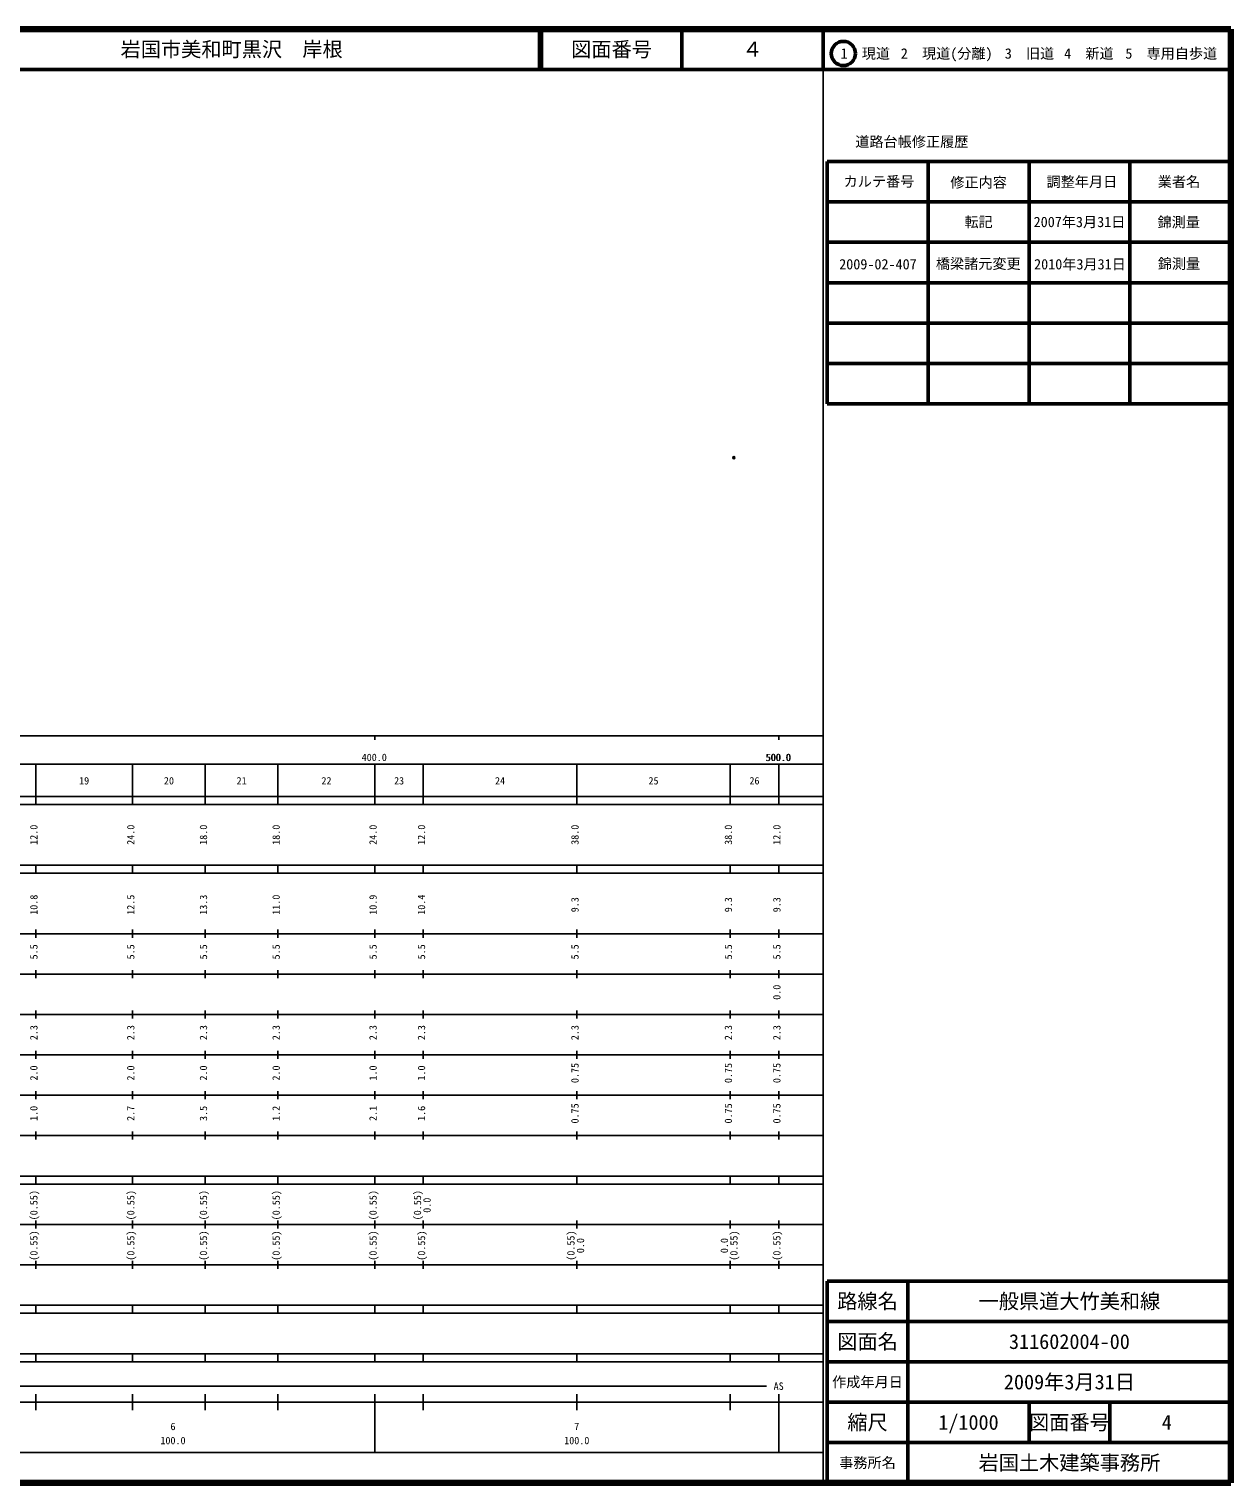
# Model space of a CAD drawing. Units: millimetres on the paper. Extents: x 40 to 680, y 20 to 380.
# Drawn here: x 382.4 to 680, y 20 to 380 of the extents above; entities that cross this region are included whole.
import ezdxf
from ezdxf.enums import TextEntityAlignment as Align

# ---------------------------------------------------------------- set-up
doc = ezdxf.new("R2010")
doc.units = ezdxf.units.MM
doc.header["$PDMODE"] = 32
doc.header["$PDSIZE"] = 0.5
doc.layers.add('M-OTRS', color=6, linetype='Continuous')
doc.layers.add('M-TTL-TXT', color=7, linetype='Continuous')
for name, color, linetype, lineweight in [('M-TTL', 2, 'Continuous', 140), ('M-TTL-BAND', 7, 'Continuous', 25), ('M-TTL-FRAM', 2, 'Continuous', 50), ('M-TTL-LINE', 7, 'Continuous', 50)]:
    doc.layers.add(name, color=color, linetype=linetype, lineweight=lineweight)
doc.styles.add('ＭＳ ゴシック', font='')
doc.styles.get('ＭＳ ゴシック').set_extended_font_data('MS Gothic')

msp = doc.modelspace()

# ---------------------------------------------------------------- linework, layer by layer
at = {"layer": 'M-OTRS'}
msp.add_point((556.895, 273.873), dxfattribs=at)
at = {"layer": 'M-TTL'}
for p, q in [((680, 380), (40, 380)), ((680, 20), (680, 380)), ((40, 20), (680, 20))]:
    msp.add_line(p, q, dxfattribs=at)
at = {"layer": 'M-TTL-BAND'}
for p, q in [((579, 20), (579, 370)), ((40, 205), (579, 205)), ((468, 205), (468, 204)), ((568, 205), (568, 204)), ((68, 198), (579, 198)), ((384, 188), (384, 198)), ((408, 188), (408, 198)), ((426, 188), (426, 198)), ((444, 188), (444, 198)), ((468, 188), (468, 198)), ((480, 188), (480, 198)), ((518, 188), (518, 198)), ((556, 188), (556, 198)), ((568, 188), (568, 198)), ((40, 190), (579, 190)), ((40, 188), (579, 188)), ((40, 173), (579, 173)), ((384, 171), (384, 173)), ((408, 171), (408, 173)), ((426, 171), (426, 173)), ((444, 171), (444, 173)), ((468, 171), (468, 173)), ((480, 171), (480, 173)), ((518, 171), (518, 173)), ((556, 171), (556, 173)), ((568, 171), (568, 173)), ((40, 171), (579, 171)), ((40, 156), (579, 156)), ((384, 155), (384, 157)), ((408, 155), (408, 157)), ((426, 155), (426, 157)), ((444, 155), (444, 157)), ((468, 155), (468, 157)), ((480, 155), (480, 157)), ((518, 155), (518, 157)), ((556, 155), (556, 157)), ((568, 155), (568, 157)), ((46, 146), (579, 146)), ((384, 145), (384, 147)), ((408, 145), (408, 147)), ((426, 145), (426, 147)), ((444, 145), (444, 147)), ((468, 145), (468, 147)), ((480, 145), (480, 147)), ((518, 145), (518, 147)), ((556, 145), (556, 147)), ((568, 145), (568, 147)), ((384, 135), (384, 137)), ((408, 135), (408, 137)), ((426, 135), (426, 137)), ((444, 135), (444, 137)), ((468, 135), (468, 137)), ((480, 135), (480, 137)), ((518, 135), (518, 137)), ((556, 135), (556, 137)), ((568, 135), (568, 137)), ((52, 136), (579, 136)), ((46, 126), (579, 126)), ((384, 125), (384, 127)), ((408, 125), (408, 127)), ((426, 125), (426, 127)), ((444, 125), (444, 127)), ((468, 125), (468, 127)), ((480, 125), (480, 127)), ((518, 125), (518, 127)), ((556, 125), (556, 127)), ((568, 125), (568, 127)), ((52, 116), (579, 116)), ((384, 115), (384, 117)), ((408, 115), (408, 117)), ((426, 115), (426, 117)), ((444, 115), (444, 117)), ((468, 115), (468, 117)), ((480, 115), (480, 117)), ((518, 115), (518, 117)), ((556, 115), (556, 117)), ((568, 115), (568, 117)), ((46, 106), (579, 106)), ((384, 105), (384, 107)), ((408, 105), (408, 107)), ((426, 105), (426, 107)), ((444, 105), (444, 107)), ((468, 105), (468, 107)), ((480, 105), (480, 107)), ((518, 105), (518, 107)), ((556, 105), (556, 107)), ((568, 105), (568, 107)), ((40, 96), (579, 96)), ((40, 94), (579, 94)), ((384, 94), (384, 96)), ((408, 94), (408, 96)), ((426, 94), (426, 96)), ((444, 94), (444, 96)), ((468, 94), (468, 96)), ((480, 94), (480, 96)), ((518, 94), (518, 96)), ((556, 94), (556, 96)), ((568, 94), (568, 96)), ((49, 84), (579, 84)), ((384, 83), (384, 85)), ((408, 83), (408, 85)), ((426, 83), (426, 85)), ((444, 83), (444, 85)), ((468, 83), (468, 85)), ((480, 83), (480, 85)), ((518, 83), (518, 85)), ((556, 83), (556, 85)), ((568, 83), (568, 85)), ((40, 74), (579, 74)), ((384, 73), (384, 75)), ((408, 73), (408, 75)), ((426, 73), (426, 75)), ((444, 73), (444, 75)), ((468, 73), (468, 75)), ((480, 73), (480, 75)), ((518, 73), (518, 75)), ((556, 73), (556, 75)), ((568, 73), (568, 75)), ((40, 64), (579, 64)), ((40, 62), (579, 62)), ((384, 62), (384, 64)), ((408, 62), (408, 64)), ((426, 62), (426, 64)), ((444, 62), (444, 64)), ((468, 62), (468, 64)), ((480, 62), (480, 64)), ((518, 62), (518, 64)), ((556, 62), (556, 64)), ((568, 62), (568, 64)), ((40, 52), (579, 52)), ((384, 50), (384, 52)), ((408, 50), (408, 52)), ((426, 50), (426, 52)), ((444, 50), (444, 52)), ((468, 50), (468, 52)), ((480, 50), (480, 52)), ((518, 50), (518, 52)), ((556, 50), (556, 52)), ((568, 50), (568, 52)), ((40, 50), (579, 50)), ((71, 44), (565, 44)), ((40, 40), (579, 40)), ((384, 38), (384, 42)), ((408, 38), (408, 42)), ((426, 38), (426, 42)), ((444, 38), (444, 42)), ((468, 27.5), (468, 42)), ((480, 38), (480, 42)), ((518, 38), (518, 42)), ((556, 38), (556, 42)), ((568, 27.5), (568, 42)), ((68, 27.5), (579, 27.5))]:
    msp.add_line(p, q, dxfattribs=at)
at = {"layer": 'M-TTL-FRAM'}
for p, q in [((580, 347.197), (580, 287.197)), ((580, 347.197), (680, 347.197)), ((580, 287.197), (680, 287.197)), ((680, 70), (580, 70)), ((580, 70), (580, 20))]:
    msp.add_line(p, q, dxfattribs=at)
at = {"layer": 'M-TTL-LINE'}
for p, q in [((508.747, 380), (508.747, 370)), ((509.247, 380), (509.247, 370)), ((543.997, 380), (543.997, 370)), ((579, 380), (579, 370)), ((40, 370), (680, 370)), ((605, 347.197), (605, 287.197)), ((630, 347.197), (630, 287.197)), ((655, 347.197), (655, 287.197)), ((580, 337.197), (680, 337.197)), ((580, 327.197), (680, 327.197)), ((580, 317.197), (680, 317.197)), ((580, 307.197), (680, 307.197)), ((580, 297.197), (680, 297.197)), ((600, 70), (600, 20)), ((680, 60), (580, 60)), ((680, 50), (580, 50)), ((680, 40), (580, 40)), ((630, 40), (630, 30)), ((650, 40), (650, 30)), ((680, 30), (580, 30))]:
    msp.add_line(p, q, dxfattribs=at)
msp.add_circle((584.031, 373.958), 3, dxfattribs=at)

# ---------------------------------------------------------------- texts
at = {"layer": 'M-TTL-BAND', "style": 'ＭＳ ゴシック'}
for s, p in [('400.0', (467.844, 198.195)), ('500.0', (567.844, 198.195)), ('500.0', (568, 198.195)), ('19', (396, 192.405)), ('20', (417, 192.405)), ('21', (435, 192.405)), ('22', (456, 192.405)), ('23', (474, 192.405)), ('24', (499, 192.405)), ('25', (537, 192.405)), ('26', (562, 192.405)), ('AS', (568, 42.5)), ('6', (418, 32.523)), ('7', (518, 32.523)), ('100.0', (418, 29.033)), ('100.0', (518, 29.033))]:
    msp.add_text(s, height=1.833, dxfattribs=at).set_placement(p, align=Align.BOTTOM_CENTER)
for s, p in [('12.0', (385, 180.5)), ('24.0', (409, 180.5)), ('18.0', (427, 180.5)), ('18.0', (445, 180.5)), ('24.0', (469, 180.5)), ('12.0', (481, 180.5)), ('38.0', (519, 180.5)), ('38.0', (557, 180.5)), ('12.0', (569, 180.5)), ('10.8', (385, 163.174)), ('12.5', (409, 163.174)), ('13.3', (427, 163.174)), ('11.0', (445, 163.174)), ('10.9', (469, 163.174)), ('10.4', (481, 163.174)), ('9.3', (519, 163.174)), ('9.3', (557, 163.174)), ('9.3', (569, 163.174)), ('5.5', (385, 151.5)), ('5.5', (409, 151.5)), ('5.5', (427, 151.5)), ('5.5', (445, 151.5)), ('5.5', (469, 151.5)), ('5.5', (481, 151.5)), ('5.5', (519, 151.5)), ('5.5', (557, 151.5)), ('5.5', (569, 151.5)), ('0.0', (569, 141.5)), ('2.3', (385, 131.5)), ('2.3', (409, 131.5)), ('2.3', (427, 131.5)), ('2.3', (445, 131.5)), ('2.3', (469, 131.5)), ('2.3', (481, 131.5)), ('2.3', (519, 131.5)), ('2.3', (557, 131.5)), ('2.3', (569, 131.5)), ('2.0', (385, 121.5)), ('2.0', (409, 121.5)), ('2.0', (427, 121.5)), ('2.0', (445, 121.5)), ('1.0', (469, 121.5)), ('1.0', (481, 121.5)), ('0.75', (519, 121.5)), ('0.75', (557, 121.5)), ('0.75', (569, 121.5)), ('1.0', (385, 111.5)), ('2.7', (409, 111.5)), ('3.5', (427, 111.5)), ('1.2', (445, 111.5)), ('2.1', (469, 111.5)), ('1.6', (481, 111.5)), ('0.75', (519, 111.5)), ('0.75', (557, 111.5)), ('0.75', (569, 111.5)), ('(0.55)', (385, 88.764)), ('(0.55)', (409, 88.764)), ('(0.55)', (427, 88.764)), ('(0.55)', (445, 88.764)), ('(0.55)', (469, 88.764)), ('(0.55)', (480, 88.764)), ('0.0', (482.37, 88.764)), ('(0.55)', (385, 78.764)), ('(0.55)', (409, 78.764)), ('(0.55)', (427, 78.764)), ('(0.55)', (445, 78.764)), ('(0.55)', (469, 78.764)), ('(0.55)', (481, 78.764)), ('(0.55)', (518, 78.764)), ('0.0', (520.37, 78.764)), ('0.0', (556, 78.764)), ('(0.55)', (558.37, 78.764)), ('(0.55)', (569, 78.764))]:
    msp.add_text(s, height=1.833, rotation=90, dxfattribs=at).set_placement(p, align=Align.BOTTOM_CENTER)
at = {"layer": 'M-TTL-TXT', "style": 'ＭＳ ゴシック'}
msp.add_text('岩国市美和町黒沢\u3000岸根', height=3.666, dxfattribs=at).set_placement((405.024, 375), align=Align.MIDDLE_LEFT)
for s, height, p in [('図面番号', 3.666, (526.622, 375)), ('４', 3.666, (561.497, 375)), ('1\u3000現道', 2.566, (589.448, 373.958)), ('2\u3000現道(分離)', 2.566, (609.619, 373.958)), ('3\u3000旧道', 2.566, (630.121, 373.958)), ('4\u3000新道', 2.566, (644.824, 373.958)), ('5\u3000専用自歩道', 2.566, (665.228, 373.958)), ('道路台帳修正履歴', 2.566, (600.968, 352.113)), ('カルテ番号', 2.566, (592.839, 342.277)), ('修正内容', 2.566, (617.509, 342.023)), ('調整年月日', 2.566, (643.089, 342.197)), ('業者名', 2.566, (667.134, 342.197)), ('転記', 2.566, (617.5, 332.245)), ('2007年3月31日', 2.566, (642.5, 332.245)), ('錦測量', 2.566, (667.077, 332.189)), ('2009-02-407', 2.566, (592.585, 321.78)), ('橋梁諸元変更', 2.566, (617.435, 321.912)), ('2010年3月31日', 2.566, (642.615, 321.78)), ('錦測量', 2.566, (667.136, 321.912)), ('路線名', 3.666, (590, 65)), ('路線名', 3.666, (590, 65)), ('一般県道大竹美和線', 3.666, (640, 65)), ('図面名', 3.666, (590, 55)), ('図面名', 3.666, (590, 55)), ('311602004-00', 3.666, (640, 55)), ('2009年3月31日', 3.666, (640, 45)), ('作成年月日', 2.566, (590, 45)), ('作成年月日', 2.566, (590, 45)), ('縮尺', 3.666, (590, 35)), ('縮尺', 3.666, (590, 35)), ('1/1000', 3.666, (615, 35)), ('図面番号', 3.666, (640, 35)), ('図面番号', 3.666, (640, 35)), ('4', 3.666, (664.125, 35)), ('事務所名', 2.566, (590, 25)), ('事務所名', 2.566, (590, 25)), ('岩国土木建築事務所', 3.666, (640, 25))]:
    msp.add_text(s, height=height, dxfattribs=at).set_placement(p, align=Align.MIDDLE_CENTER)

doc.saveas('drawing.dxf')
